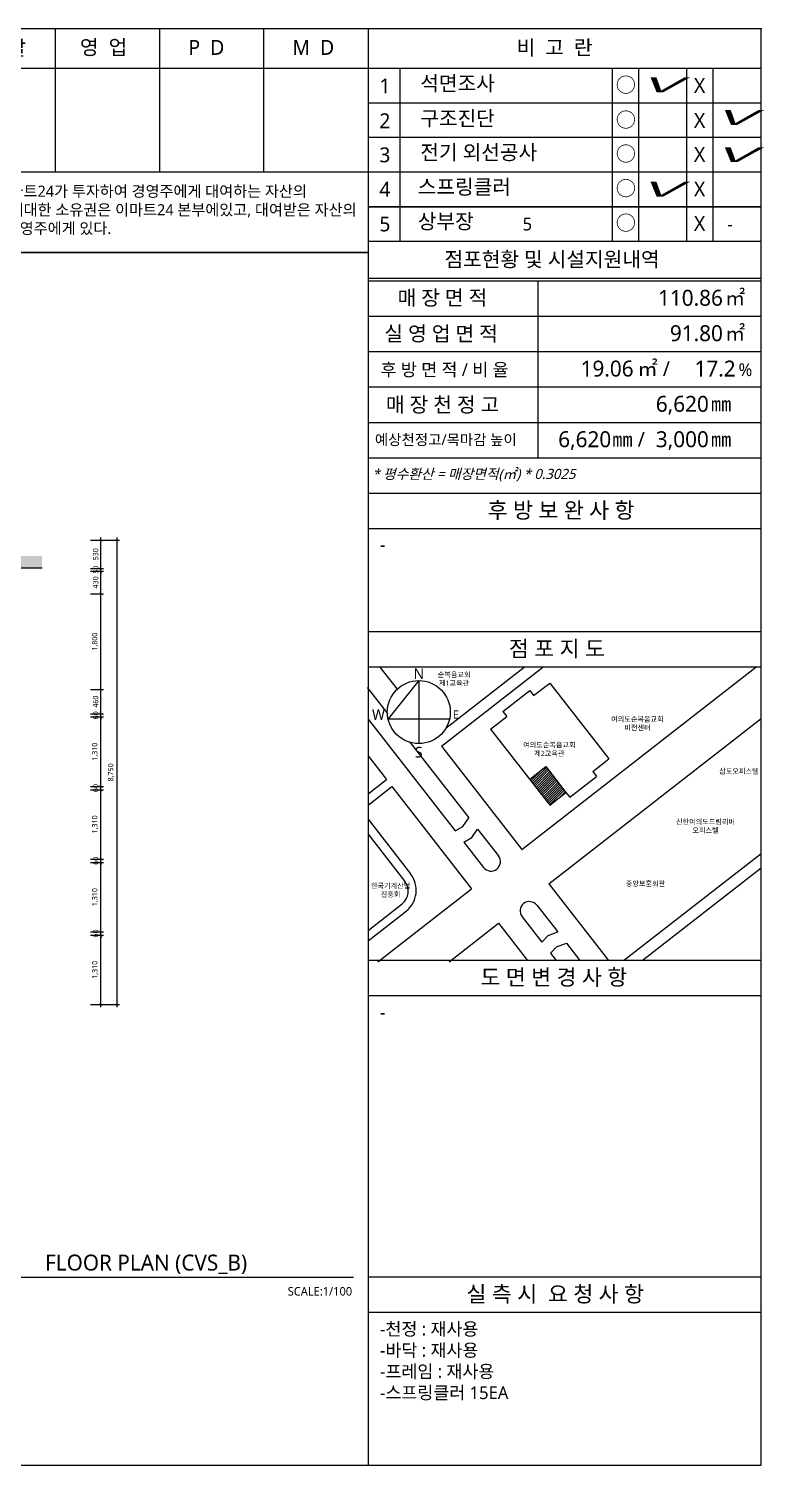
# Model space of a CAD drawing. Header units: millimetres. Extents: x 549809 to 590893, y -72589 to -33182.
# Drawn here: x 577029 to 590893, y -72589 to -45519 of the extents above; entities that cross this region are included whole.
import ezdxf
from ezdxf.enums import TextEntityAlignment as Align

# ---------------------------------------------------------------- set-up
doc = ezdxf.new("R2010")
doc.units = ezdxf.units.MM
for name, color, linetype in [('DIM', 7, 'Continuous'), ('HATCH', 6, 'Continuous'), ('layout', 2, 'Continuous'), ('SHEET', 6, 'Continuous'), ('text', 7, 'Continuous'), ('WALL', 2, 'Continuous')]:
    doc.layers.add(name, color=color, linetype=linetype)
doc.styles.add('맑은고딕', font='malgun.ttf')
doc.dimstyles.new('DIM_기본(50)', dxfattribs={"dimscale": 50, "dimtxt": 2, "dimasz": 1, "dimexe": 1, "dimexo": 2, "dimgap": 1, "dimtad": 1, "dimtoh": 1, "dimdec": 0, "dimzin": 0, "dimdsep": 46, "dimlunit": 6, "dimtxsty": '맑은고딕', "dimblk": 'ARCHTICK', "dimcen": 1, "dimdle": 1, "dimclrd": 1, "dimclre": 1, "dimclrt": 7, "dimadec": 0, "dimazin": 0, "dimtfac": 1, "dimtdec": 0, "dimtix": 1, "dimtmove": 2, "dimatfit": 3, "dimldrblk": 'ARCHTICK', "dimfxl": 1, "dimtolj": 1, "dimtzin": 0, "dimlwd": -1, "dimlwe": -1, "dimarcsym": 0})

# ---------------------------------------------------------------- blocks, each defined once
blk = doc.blocks.new('도면FORM(50)_1')
at = {"layer": 'layout', "color": 7}
for p, q in [((232575, -90412), (232285, -90772)), ((232575, -90412), (232575, -91006)), ((232285, -90772), (232865, -90772))]:
    blk.add_line(p, q, dxfattribs=at)
blk.add_circle((232575, -90709), 297, dxfattribs=at)
at = {"layer": 'SHEET', "color": 7}
for p, q in [((235800, -84271), (215289, -84271)), ((221096, -84271), (221096, -84867)), ((221863, -84271), (221863, -84867)), ((222719, -84271), (222719, -84867)), ((223696, -84271), (223696, -84867)), ((227900, -84271), (227900, -85796)), ((228168, -84271), (228168, -85623)), ((229150, -85623), (229150, -84271)), ((230133, -85623), (230133, -84271)), ((231115, -85623), (231115, -84271)), ((232097, -84271), (232097, -97806)), ((235800, -84646), (228168, -84646)), ((232397, -84646), (232397, -86274)), ((227900, -84867), (215289, -84867)), ((215558, -84867), (215558, -86379)), ((216891, -84867), (216891, -86379)), ((217391, -84867), (217391, -86379)), ((217659, -84867), (217659, -86379)), ((218993, -84867), (218993, -86379)), ((218993, -84867), (218993, -86379)), ((219493, -84867), (219493, -86379)), ((219761, -84867), (219761, -86379)), ((221095, -84867), (221095, -86379)), ((221095, -84867), (221095, -86379)), ((221595, -84867), (221595, -86379)), ((221863, -84867), (221863, -86379)), ((223196, -84867), (223196, -86379)), ((223196, -84867), (223196, -86379)), ((223696, -84867), (223696, -86379)), ((223965, -84867), (223965, -86379)), ((225298, -84867), (225298, -86379)), ((225298, -84867), (225298, -86379)), ((225798, -84867), (225798, -86379)), ((226067, -84867), (226067, -86379)), ((227400, -84867), (227400, -86379)), ((227400, -84867), (227400, -86379)), ((227900, -84867), (227900, -86379)), ((235800, -84971), (232097, -84971)), ((215558, -85262), (217391, -85262)), ((217659, -85262), (219493, -85262)), ((219761, -85262), (220595, -85262)), ((219761, -85262), (221595, -85262)), ((221863, -85262), (223696, -85262)), ((221863, -85262), (223696, -85262)), ((223965, -85262), (225798, -85262)), ((223965, -85262), (225798, -85262)), ((226067, -85262), (227900, -85262)), ((226067, -85262), (227900, -85262)), ((235800, -85297), (232097, -85297)), ((215558, -85623), (217391, -85623)), ((217659, -85623), (219493, -85623)), ((219761, -85623), (220595, -85623)), ((219761, -85623), (221595, -85623)), ((221863, -85623), (223696, -85623)), ((221863, -85623), (223696, -85623)), ((223965, -85623), (225798, -85623)), ((223965, -85623), (225798, -85623)), ((226067, -85623), (227900, -85623)), ((226067, -85623), (227900, -85623)), ((232097, -85623), (227900, -85623)), ((235800, -85623), (232097, -85623)), ((235800, -85623), (232097, -85623)), ((215558, -86001), (217391, -86001)), ((217659, -86001), (219493, -86001)), ((219761, -86001), (220595, -86001)), ((219761, -86001), (221595, -86001)), ((221863, -86001), (223696, -86001)), ((221863, -86001), (223696, -86001)), ((223965, -86001), (225798, -86001)), ((223965, -86001), (225798, -86001)), ((225798, -86001), (227900, -86001)), ((225798, -86001), (227900, -86001)), ((235800, -85949), (232097, -85949)), ((235800, -85949), (232097, -85949)), ((235800, -86274), (232097, -86274)), ((215289, -86379), (232097, -86379)), ((216891, -86379), (216891, -87392)), ((232097, -86379), (227900, -86379)), ((235800, -86624), (232097, -86624)), ((235800, -86649), (232097, -86649)), ((233698, -86649), (233698, -88316)), ((235800, -86983), (232097, -86983)), ((216891, -87392), (215289, -87392)), ((235800, -87316), (232097, -87316)), ((235800, -87649), (232097, -87649)), ((235800, -87983), (232097, -87983)), ((235800, -88316), (232097, -88316)), ((235800, -88649), (232097, -88649)), ((235800, -88983), (232097, -88983)), ((235800, -89953), (232097, -89953)), ((235800, -90286), (232097, -90286)), ((235800, -93049), (232097, -93049)), ((235800, -93382), (232097, -93382)), ((235800, -96034), (232097, -96034)), ((235800, -96367), (232097, -96367))]:
    blk.add_line(p, q, dxfattribs=at)
at = {"layer": 'SHEET', "color": 7, "lineweight": 30}
for p, q in [((215289, -84271), (215289, -97806)), ((235800, -97806), (235800, -84271)), ((234400, -86274), (234400, -84646)), ((234650, -86274), (234650, -84646)), ((235100, -86274), (235100, -84646)), ((235350, -86274), (235350, -84646)), ((232097, -85949), (235800, -85949)), ((215289, -97806), (235800, -97806))]:
    blk.add_line(p, q, dxfattribs=at)
at = {"layer": 'SHEET', "color": 7}
blk.add_lwpolyline([(218399, -84283), (221084, -84283), (221084, -84855), (218399, -84855)], close=True, dxfattribs=at)
at = {"layer": 'SHEET', "color": 7, "style": '맑은고딕'}
for s, height, p in [('SCALE', 80, (222796, -84413)), ('NOTE', 80, (223770, -84414)), ('개  발', 140, (228427, -84521)), ('영  업', 140, (229381, -84515)), ('P  D', 140, (230404, -84517)), ('M  D', 140, (231384, -84517)), ('비  고  란', 140, (233496, -84518)), ('확인일', 100, (221273, -84619)), ('○', 140, (234431, -84870)), ('1', 140, (232203, -84880)), ('X', 140, (235168, -84876)), ('워크인쿨러', 108.3, (215819, -85051)), ('곤도라', 108.3, (220192, -85034)), ('냉난방기', 108.3, (222221, -85090)), ('행사평대', 108.3, (224329, -85093)), ('카운터 가구 일체', 108.3, (226163, -85035)), ('냉동평대', 108.3, (218024, -85126)), ('(중앙, 엔드, 창문형, 카운터)', 75, (219787, -85187)), ('(PC장/BC장 포함, 1set)', 75, (226209, -85187)), ('2', 140, (232203, -85208)), ('○', 140, (234431, -85199)), ('X', 140, (235168, -85205)), ('오픈 쇼케이스', 108.3, (215747, -85429)), ('냉동콤비', 108.3, (218038, -85483)), ('차별화장', 108.3, (220125, -85448)), ('온장고', 108.3, (222299, -85487)), ('CCTV', 108.3, (224457, -85500)), ('시식대 일체', 108.3, (226340, -85425)), ('3', 140, (232203, -85529)), ('○', 140, (234431, -85519)), ('X', 140, (235168, -85525)), ('(주류, 수입과자)', 75, (220034, -85567)), ('(시식테이블  포함, 1set)', 75, (226186, -85565)), ('엔드형 쇼케이스', 108.3, (217771, -85861)), ('경량렉', 108.3, (220195, -85867)), ('온수기', 108.3, (222303, -85852)), ('싱크대', 108.3, (224395, -85802)), ('카운터 의자', 108.3, (226348, -85869)), ('4', 140, (232203, -85854)), ('○', 140, (234431, -85845)), ('X', 140, (235168, -85851)), ('(백룸형)', 75, (224436, -85954)), ('5', 140, (232203, -86180)), ('○', 140, (234431, -86170)), ('X', 140, (235168, -86176)), ('RIF + RIC', 108.3, (215905, -86239)), ('컵아이스 냉동고', 108.3, (217785, -86210)), ('WIC 내부 후방렉', 108.3, (219865, -86245)), ('전자레인지', 108.3, (222163, -86239)), ('사다리', 108.3, (224417, -86250)), ('포스', 108.3, (226568, -86239)), ('점포현황 및 시설지원내역', 140, (232817, -86513)), ('매 장 면 적', 140, (232375, -86876)), ('㎡', 140, (235461, -86876)), ('실 영 업 면 적', 140, (232251, -87213)), ('㎡', 140, (235461, -87210)), ('후 방 면 적 / 비 율', 120, (232215, -87543)), ('㎡ /', 140, (234636, -87543)), ('%%%', 120, (235588, -87543)), ('매 장 천 정 고', 140, (232265, -87883)), ('㎜', 140, (235329, -87876)), ('예상천정고/목마감 높이', 100, (232161, -88193)), ('㎜ /', 140, (234399, -88210)), ('㎜', 140, (235329, -88210)), ('후 방 보 완 사 항 ', 150, (233224, -88882)), ('점 포 지 도', 150, (233424, -90186)), ('도 면 변 경 사 항', 150, (233156, -93282)), ('실 측 시  요 청 사 항', 150, (233024, -96267))]:
    blk.add_text(s, height=height, dxfattribs=at).set_placement(p)
at = {"layer": 'SHEET', "color": 7, "attachment_point": 1, "style": '맑은고딕'}
for s, width, insert, char_height in [('확\\P\\P인\\P\\P란', 228.81, (227983, -84616), 91.7), ('(사양)', 1711.86, (216063, -85116), 75), ('기\\P\\P타\\P\\P장\\P\\P비', 228.81, (221686, -85110), 91.7), ('기\\P\\P타\\P\\P장\\P\\P비', 228.81, (223788, -85110), 91.7), ('냉\\P\\P장\\P\\P비', 228.81, (215371, -85260), 91.7), ('냉\\P\\P장\\P\\P비', 228.81, (217473, -85260), 91.7), ('곤\\P\\P도\\P\\P라', 228.81, (219575, -85260), 91.7), ('가\\P\\P구', 228.81, (225882, -85207), 91.7), ('(자수)', 1711.86, (216093, -85480), 75), ('아이스크림 케이스', 1711.86, (215614, -85679), 108.3), ('(1600, 1100)', 1711.86, (215906, -85855), 75), ('전\\P산', 228.81, (225882, -86042), 91.7)]:
    blk.add_mtext_dynamic_manual_height_columns(s, width=width, gutter_width=4168, heights=[0], dxfattribs=dict(at, insert=insert, char_height=char_height))
at = {"layer": 'SHEET', "color": 10, "char_height": 140, "attachment_point": 1, "style": '맑은고딕'}
for s, insert in [('\\pxi-11.785714,l12.785714,t12.785714;석면조사', (232449, -84716)), ('\\pxi-11.785714,l12.785714,t12.785714;구조진단', (232449, -85045)), ('\\pxi-11.785714,l12.785714,t12.785714;전기 외선공사', (232449, -85365)), ('\\pxi-9.82143,l10.65476,t10.65476;스프링클러', (232449, -85691)), ('\\pxi-9.82143,l10.65476,t10.65476;상부장', (232449, -86016))]:
    blk.add_mtext(s, dxfattribs=dict(at, insert=insert))
at = {"layer": 'SHEET', "color": 7, "attachment_point": 1, "style": '맑은고딕'}
for s, insert, char_height, width in [('본 내역은 이마트24가 투자하여 경영주에게 대여하는 자산의 목록이며, 이에대한 소유권은 이마트24 본부에있고, 대여받은 자산의 관리책임은 경영주에게 있다.', (227988, -85749), 105, 4116.12), ('{\\fMalgun Gothic|b0|i1|c129|p50;* 평수환산 = 매장면적(㎡) * 0.3025}', (232138, -88418), 95, 16650.7)]:
    blk.add_mtext(s, dxfattribs=dict(at, insert=insert, char_height=char_height, width=width))
at = {"layer": 'text', "style": '맑은고딕'}
for s, height, p in [('N', 100, (232576, -90348)), ('W', 100, (232195, -90734)), ('E', 80, (232924, -90732)), ('S', 100, (232575, -91087))]:
    blk.add_text(s, height=height, dxfattribs=at).set_placement(p, align=Align.MIDDLE)
blk = doc.blocks.new('_ArchTick')
at = {"color": 0, "linetype": 'ByBlock', "const_width": 0.15}
blk.add_lwpolyline([(-0.5, -0.5), (0.5, 0.5)], dxfattribs=at)
blk = doc.blocks.new('*D400')
at = {"layer": 'Defpoints', "color": 0, "transparency": 16777216}
for p in [(578091, -62598), (578391, -62598), (578091, -63908)]:
    blk.add_point(p, dxfattribs=at)
at = {"layer": 'DIM', "color": 1, "transparency": 16777216}
for p, q in [((578191, -62598), (578441, -62598)), ((578391, -63958), (578391, -62548)), ((578191, -63908), (578441, -63908))]:
    blk.add_line(p, q, dxfattribs=at)
at = {"layer": 'DIM', "color": 1, "transparency": 16777216, "xscale": 50, "yscale": 50, "zscale": 50}
for p, rotation in [((578391, -62598), 90), ((578391, -63908), 270)]:
    blk.add_blockref('_ArchTick', p, dxfattribs=dict(at, rotation=rotation))
at = {"layer": 'DIM', "color": 7, "transparency": 16777216, "insert": (578281, -63253), "char_height": 100, "attachment_point": 5, "rotation": 90, "style": '맑은고딕'}
blk.add_mtext('\\A1;1,310', dxfattribs=at)
blk = doc.blocks.new('*D401')
at = {"layer": 'Defpoints', "color": 0, "transparency": 16777216}
for p in [(578091, -62538), (578091, -62598), (578391, -62538)]:
    blk.add_point(p, dxfattribs=at)
at = {"layer": 'DIM', "color": 1, "transparency": 16777216}
for p, q in [((578391, -62538), (578391, -62488)), ((578191, -62538), (578441, -62538)), ((578191, -62598), (578441, -62598)), ((578391, -62598), (578391, -62538)), ((578391, -62598), (578391, -62648))]:
    blk.add_line(p, q, dxfattribs=at)
at = {"layer": 'DIM', "color": 1, "transparency": 16777216, "xscale": 50, "yscale": 50, "zscale": 50}
for p, rotation in [((578391, -62538), 270), ((578391, -62598), 90)]:
    blk.add_blockref('_ArchTick', p, dxfattribs=dict(at, rotation=rotation))
at = {"layer": 'DIM', "color": 7, "transparency": 16777216, "insert": (578290, -62568), "char_height": 100, "attachment_point": 5, "rotation": 90, "style": '맑은고딕'}
blk.add_mtext('\\A1;60', dxfattribs=at)
blk = doc.blocks.new('*D402')
at = {"layer": 'Defpoints', "color": 0, "transparency": 16777216}
for p in [(578091, -61228), (578391, -61228), (578091, -62538)]:
    blk.add_point(p, dxfattribs=at)
at = {"layer": 'DIM', "color": 1, "transparency": 16777216}
for p, q in [((578391, -62588), (578391, -61178)), ((578191, -61228), (578441, -61228)), ((578191, -62538), (578441, -62538))]:
    blk.add_line(p, q, dxfattribs=at)
at = {"layer": 'DIM', "color": 1, "transparency": 16777216, "xscale": 50, "yscale": 50, "zscale": 50}
for p, rotation in [((578391, -61228), 90), ((578391, -62538), 270)]:
    blk.add_blockref('_ArchTick', p, dxfattribs=dict(at, rotation=rotation))
at = {"layer": 'DIM', "color": 7, "transparency": 16777216, "insert": (578281, -61883), "char_height": 100, "attachment_point": 5, "rotation": 90, "style": '맑은고딕'}
blk.add_mtext('\\A1;1,310', dxfattribs=at)
blk = doc.blocks.new('*D403')
at = {"layer": 'Defpoints', "color": 0, "transparency": 16777216}
for p in [(578091, -61168), (578391, -61168), (578091, -61228)]:
    blk.add_point(p, dxfattribs=at)
at = {"layer": 'DIM', "color": 1, "transparency": 16777216}
for p, q in [((578191, -61168), (578441, -61168)), ((578391, -61168), (578391, -61118)), ((578391, -61228), (578391, -61168)), ((578191, -61228), (578441, -61228)), ((578391, -61228), (578391, -61278))]:
    blk.add_line(p, q, dxfattribs=at)
at = {"layer": 'DIM', "color": 1, "transparency": 16777216, "xscale": 50, "yscale": 50, "zscale": 50}
for p, rotation in [((578391, -61168), 270), ((578391, -61228), 90)]:
    blk.add_blockref('_ArchTick', p, dxfattribs=dict(at, rotation=rotation))
at = {"layer": 'DIM', "color": 7, "transparency": 16777216, "insert": (578290, -61198), "char_height": 100, "attachment_point": 5, "rotation": 90, "style": '맑은고딕'}
blk.add_mtext('\\A1;60', dxfattribs=at)
blk = doc.blocks.new('*D404')
at = {"layer": 'Defpoints', "color": 0, "transparency": 16777216}
for p in [(578091, -59858), (578391, -59858), (578091, -61168)]:
    blk.add_point(p, dxfattribs=at)
at = {"layer": 'DIM', "color": 1, "transparency": 16777216}
for p, q in [((578391, -61218), (578391, -59808)), ((578191, -59858), (578441, -59858)), ((578191, -61168), (578441, -61168))]:
    blk.add_line(p, q, dxfattribs=at)
at = {"layer": 'DIM', "color": 1, "transparency": 16777216, "xscale": 50, "yscale": 50, "zscale": 50}
for p, rotation in [((578391, -59858), 90), ((578391, -61168), 270)]:
    blk.add_blockref('_ArchTick', p, dxfattribs=dict(at, rotation=rotation))
at = {"layer": 'DIM', "color": 7, "transparency": 16777216, "insert": (578281, -60513), "char_height": 100, "attachment_point": 5, "rotation": 90, "style": '맑은고딕'}
blk.add_mtext('\\A1;1,310', dxfattribs=at)
blk = doc.blocks.new('*D405')
at = {"layer": 'Defpoints', "color": 0, "transparency": 16777216}
for p in [(578091, -59798), (578391, -59798), (578091, -59858)]:
    blk.add_point(p, dxfattribs=at)
at = {"layer": 'DIM', "color": 1, "transparency": 16777216}
for p, q in [((578191, -59798), (578441, -59798)), ((578391, -59798), (578391, -59748)), ((578391, -59858), (578391, -59798)), ((578191, -59858), (578441, -59858)), ((578391, -59858), (578391, -59908))]:
    blk.add_line(p, q, dxfattribs=at)
at = {"layer": 'DIM', "color": 1, "transparency": 16777216, "xscale": 50, "yscale": 50, "zscale": 50}
for p, rotation in [((578391, -59798), 270), ((578391, -59858), 90)]:
    blk.add_blockref('_ArchTick', p, dxfattribs=dict(at, rotation=rotation))
at = {"layer": 'DIM', "color": 7, "transparency": 16777216, "insert": (578290, -59828), "char_height": 100, "attachment_point": 5, "rotation": 90, "style": '맑은고딕'}
blk.add_mtext('\\A1;60', dxfattribs=at)
blk = doc.blocks.new('*D406')
at = {"layer": 'Defpoints', "color": 0, "transparency": 16777216}
for p in [(578091, -58488), (578391, -58488), (578091, -59798)]:
    blk.add_point(p, dxfattribs=at)
at = {"layer": 'DIM', "color": 1, "transparency": 16777216}
for p, q in [((578391, -59848), (578391, -58438)), ((578191, -58488), (578441, -58488)), ((578191, -59798), (578441, -59798))]:
    blk.add_line(p, q, dxfattribs=at)
at = {"layer": 'DIM', "color": 1, "transparency": 16777216, "xscale": 50, "yscale": 50, "zscale": 50}
for p, rotation in [((578391, -58488), 90), ((578391, -59798), 270)]:
    blk.add_blockref('_ArchTick', p, dxfattribs=dict(at, rotation=rotation))
at = {"layer": 'DIM', "color": 7, "transparency": 16777216, "insert": (578281, -59143), "char_height": 100, "attachment_point": 5, "rotation": 90, "style": '맑은고딕'}
blk.add_mtext('\\A1;1,310', dxfattribs=at)
blk = doc.blocks.new('*D407')
at = {"layer": 'Defpoints', "color": 0, "transparency": 16777216}
for p in [(578091, -58428), (578391, -58428), (578091, -58488)]:
    blk.add_point(p, dxfattribs=at)
at = {"layer": 'DIM', "color": 1, "transparency": 16777216}
for p, q in [((578191, -58428), (578441, -58428)), ((578391, -58428), (578391, -58378)), ((578391, -58488), (578391, -58428)), ((578191, -58488), (578441, -58488)), ((578391, -58488), (578391, -58538))]:
    blk.add_line(p, q, dxfattribs=at)
at = {"layer": 'DIM', "color": 1, "transparency": 16777216, "xscale": 50, "yscale": 50, "zscale": 50}
for p, rotation in [((578391, -58428), 270), ((578391, -58488), 90)]:
    blk.add_blockref('_ArchTick', p, dxfattribs=dict(at, rotation=rotation))
at = {"layer": 'DIM', "color": 7, "transparency": 16777216, "insert": (578290, -58458), "char_height": 100, "attachment_point": 5, "rotation": 90, "style": '맑은고딕'}
blk.add_mtext('\\A1;60', dxfattribs=at)
blk = doc.blocks.new('*D408')
at = {"layer": 'Defpoints', "color": 0, "transparency": 16777216}
for p in [(578091, -57968), (578391, -57968), (578091, -58428)]:
    blk.add_point(p, dxfattribs=at)
at = {"layer": 'DIM', "color": 1, "transparency": 16777216}
for p, q in [((578391, -58478), (578391, -57918)), ((578191, -57968), (578441, -57968)), ((578191, -58428), (578441, -58428))]:
    blk.add_line(p, q, dxfattribs=at)
at = {"layer": 'DIM', "color": 1, "transparency": 16777216, "xscale": 50, "yscale": 50, "zscale": 50}
for p, rotation in [((578391, -57968), 90), ((578391, -58428), 270)]:
    blk.add_blockref('_ArchTick', p, dxfattribs=dict(at, rotation=rotation))
at = {"layer": 'DIM', "color": 7, "transparency": 16777216, "insert": (578290, -58198), "char_height": 100, "attachment_point": 5, "rotation": 90, "style": '맑은고딕'}
blk.add_mtext('\\A1;460', dxfattribs=at)
blk = doc.blocks.new('*D409')
at = {"layer": 'Defpoints', "color": 0, "transparency": 16777216}
for p in [(578091, -56168), (578391, -56168), (578091, -57968)]:
    blk.add_point(p, dxfattribs=at)
at = {"layer": 'DIM', "color": 1, "transparency": 16777216}
for p, q in [((578191, -56168), (578441, -56168)), ((578391, -58018), (578391, -56118)), ((578191, -57968), (578441, -57968))]:
    blk.add_line(p, q, dxfattribs=at)
at = {"layer": 'DIM', "color": 1, "transparency": 16777216, "xscale": 50, "yscale": 50, "zscale": 50}
for p, rotation in [((578391, -56168), 90), ((578391, -57968), 270)]:
    blk.add_blockref('_ArchTick', p, dxfattribs=dict(at, rotation=rotation))
at = {"layer": 'DIM', "color": 7, "transparency": 16777216, "insert": (578281, -57068), "char_height": 100, "attachment_point": 5, "rotation": 90, "style": '맑은고딕'}
blk.add_mtext('\\A1;1,800', dxfattribs=at)
blk = doc.blocks.new('*D410')
at = {"layer": 'Defpoints', "color": 0, "transparency": 16777216}
for p in [(578091, -55738), (578391, -55738), (578091, -56168)]:
    blk.add_point(p, dxfattribs=at)
at = {"layer": 'DIM', "color": 1, "transparency": 16777216}
for p, q in [((578191, -55738), (578441, -55738)), ((578391, -56218), (578391, -55688)), ((578191, -56168), (578441, -56168))]:
    blk.add_line(p, q, dxfattribs=at)
at = {"layer": 'DIM', "color": 1, "transparency": 16777216, "xscale": 50, "yscale": 50, "zscale": 50}
for p, rotation in [((578391, -55738), 90), ((578391, -56168), 270)]:
    blk.add_blockref('_ArchTick', p, dxfattribs=dict(at, rotation=rotation))
at = {"layer": 'DIM', "color": 7, "transparency": 16777216, "insert": (578290, -55953), "char_height": 100, "attachment_point": 5, "rotation": 90, "style": '맑은고딕'}
blk.add_mtext('\\A1;430', dxfattribs=at)
blk = doc.blocks.new('*D411')
at = {"layer": 'Defpoints', "color": 0, "transparency": 16777216}
for p in [(578091, -55688), (578091, -55738), (578391, -55688)]:
    blk.add_point(p, dxfattribs=at)
at = {"layer": 'DIM', "color": 1, "transparency": 16777216}
for p, q in [((578191, -55688), (578441, -55688)), ((578191, -55738), (578441, -55738)), ((578391, -55688), (578391, -55638)), ((578391, -55738), (578391, -55688)), ((578391, -55738), (578391, -55788))]:
    blk.add_line(p, q, dxfattribs=at)
at = {"layer": 'DIM', "color": 1, "transparency": 16777216, "xscale": 50, "yscale": 50, "zscale": 50}
for p, rotation in [((578391, -55688), 270), ((578391, -55738), 90)]:
    blk.add_blockref('_ArchTick', p, dxfattribs=dict(at, rotation=rotation))
at = {"layer": 'DIM', "color": 7, "transparency": 16777216, "insert": (578290, -55713), "char_height": 100, "attachment_point": 5, "rotation": 90, "style": '맑은고딕'}
blk.add_mtext('\\A1;50', dxfattribs=at)
blk = doc.blocks.new('*D412')
at = {"layer": 'Defpoints', "color": 0, "transparency": 16777216}
for p in [(578091, -55158), (578391, -55158), (578091, -55688)]:
    blk.add_point(p, dxfattribs=at)
at = {"layer": 'DIM', "color": 1, "transparency": 16777216}
for p, q in [((578191, -55158), (578441, -55158)), ((578391, -55738), (578391, -55108)), ((578191, -55688), (578441, -55688))]:
    blk.add_line(p, q, dxfattribs=at)
at = {"layer": 'DIM', "color": 1, "transparency": 16777216, "xscale": 50, "yscale": 50, "zscale": 50}
for p, rotation in [((578391, -55158), 90), ((578391, -55688), 270)]:
    blk.add_blockref('_ArchTick', p, dxfattribs=dict(at, rotation=rotation))
at = {"layer": 'DIM', "color": 7, "transparency": 16777216, "insert": (578290, -55423), "char_height": 100, "attachment_point": 5, "rotation": 90, "style": '맑은고딕'}
blk.add_mtext('\\A1;530', dxfattribs=at)
blk = doc.blocks.new('*D413')
at = {"layer": 'Defpoints', "color": 0, "transparency": 16777216}
for p in [(578091, -55158), (578091, -63908), (578691, -63908)]:
    blk.add_point(p, dxfattribs=at)
at = {"layer": 'DIM', "color": 1, "transparency": 16777216}
for p, q in [((578191, -55158), (578741, -55158)), ((578691, -55108), (578691, -63958)), ((578191, -63908), (578741, -63908))]:
    blk.add_line(p, q, dxfattribs=at)
at = {"layer": 'DIM', "color": 1, "transparency": 16777216, "xscale": 50, "yscale": 50, "zscale": 50}
for p, rotation in [((578691, -55158), 90), ((578691, -63908), 270)]:
    blk.add_blockref('_ArchTick', p, dxfattribs=dict(at, rotation=rotation))
at = {"layer": 'DIM', "color": 7, "transparency": 16777216, "insert": (578581, -59533), "char_height": 100, "attachment_point": 5, "rotation": 90, "style": '맑은고딕'}
blk.add_mtext('\\A1;8,750', dxfattribs=at)

msp = doc.modelspace()

# ---------------------------------------------------------------- hatches: boundary and pattern name
at = {"layer": 'HATCH'}
h = msp.add_hatch(dxfattribs=at)
h.set_pattern_fill('ANSI33', color=8, scale=25)
h.set_pattern_definition([(45, (27613.27, 10827.93), (-112.2532, 112.2532), []), (45, (27725.52, 10827.93), (-112.2532, 112.2532), [79.375, -39.6875])])
h.paths.add_polyline_path([(568486.2, -55557.8), (568486.2, -55097.8), (562381.2, -55097.8), (562381.2, -55767.8), (562621.2, -55767.8), (562621.2, -55557.8)])
h.paths.add_polyline_path([(573336.2, -55457.8), (573336.2, -54207.8), (573106.2, -54207.8), (573106.2, -55157.8), (573066.2, -55157.8), (573066.2, -55687.8), (573091.2, -55687.8), (573091.2, -55677.8), (573241.2, -55677.8), (573241.2, -55687.8), (575491.2, -55687.8), (575491.2, -55677.8), (577281.2, -55677.8), (577281.2, -55457.8)])
h.paths.add_polyline_path([(558581.2, -55767.8), (558581.2, -55637.8), (559981.2, -55637.8), (559981.2, -55767.8), (561321.2, -55767.8), (561321.2, -55097.8), (558256.2, -55097.8), (558256.2, -55767.8)])
at = {"layer": 'layout'}
h = msp.add_hatch(dxfattribs=at)
h.set_pattern_fill('ANSI31', color=40, scale=10)
h.set_pattern_definition([(45, (18738.615, 10827.93), (-22.4506403, 22.4506403), [])])
h.paths.add_polyline_path([(586849, -60147.4), (587155.5, -59908.5), (586777.8, -59423.7), (586471.2, -59662.6)])

# ---------------------------------------------------------------- linework, layer by layer
at = {"layer": 'layout', "color": 7}
for p, q in [((583648.9, -57549.4), (583972.3, -57964.5)), ((584808.6, -59037.6), (586718.4, -57549.4)), ((584890.8, -58700.4), (586367.8, -57549.4)), ((586325.9, -60984.7), (590734.2, -57549.4)), ((586545.8, -58085.8), (586849.7, -57849)), ((586849.7, -57849), (587963.8, -59278.7)), ((583408.1, -57932), (583788.1, -58419.7)), ((585967.2, -58383.5), (586471.6, -57990.5)), ((586471.6, -57990.5), (586545.8, -58085.8)), ((585967.2, -58383.5), (586041.5, -58478.8)), ((583424.6, -58529.3), (585066.3, -60636)), ((585734.9, -58717.8), (586041.5, -58478.8)), ((585734.9, -58717.8), (586849, -60147.4)), ((586832.3, -61634.6), (590831.6, -58518.1)), ((584212.5, -58964.3), (585324.8, -60391.7)), ((583424.6, -59219.7), (583770.9, -59664.1)), ((584808.6, -59037.6), (586325.9, -60984.7)), ((587659.9, -59515.5), (587963.8, -59278.7)), ((587659.9, -59515.5), (587731.9, -59607.9)), ((583424.6, -59933.9), (583770.9, -59664.1)), ((583424.6, -60147.4), (583874.4, -59796.9)), ((583874.4, -59796.9), (585376.5, -61724.5)), ((587227.6, -60000.9), (587731.9, -59607.9)), ((586849, -60147.4), (587155.5, -59908.5)), ((587155.5, -59908.5), (587227.6, -60000.9)), ((583424.6, -60415.3), (584227, -61445)), ((585066.3, -60636), (585211.6, -60553.6)), ((585211.6, -60553.6), (585324.8, -60391.7)), ((585379.3, -60758.9), (585488.9, -60602.2)), ((585488.9, -60602.2), (585881.7, -61106.3)), ((583424.6, -60695.6), (584119.6, -61587.4)), ((585228.7, -60844.4), (585379.3, -60758.9)), ((585228.7, -60844.4), (585602.4, -61324)), ((588242.2, -63079.2), (590831.6, -61061.4)), ((588589.7, -63079.2), (590831.6, -61332.2)), ((586832.3, -61634.6), (587958.1, -63079.2)), ((583611.1, -63100.2), (585376.5, -61724.5)), ((583424.6, -62509.4), (584067.4, -62008.5)), ((583424.6, -62704.1), (584139.9, -62146.7)), ((586326.5, -62253.2), (586700.3, -62732.8)), ((586605.8, -62035.5), (586998.7, -62539.7)), ((584951.5, -63100.2), (585882.9, -62374.4)), ((585882.9, -62374.4), (586432.2, -63079.2)), ((586700.3, -62732.8), (586820, -62607.6)), ((586820, -62607.6), (586998.7, -62539.7)), ((586978.1, -62820.4), (587162.7, -62750.2)), ((587162.7, -62750.2), (587419.1, -63079.2)), ((586862.6, -62941.1), (586978.1, -62820.4)), ((586862.6, -62941.1), (586970.2, -63079.2))]:
    msp.add_line(p, q, dxfattribs=at)
msp.add_lwpolyline([(586471.2, -59662.6), (586777.8, -59423.7), (587155.5, -59908.5)], dxfattribs=at)
for centre, radius, start, end in [((585742.1, -61215.1), 177.1, 217.92788, 37.92788), ((583832.6, -61752.3), 500, 307.92788, 37.92788), ((583883, -61771.8), 300, 307.92788, 37.92788), ((586466.2, -62144.4), 177.1, 37.92788, 217.92788)]:
    msp.add_arc(centre, radius, start, end, dxfattribs=at)
at = {"layer": 'SHEET', "color": 3}
msp.add_line((575640.5, -69046.4), (583152.5, -69046.4), dxfattribs=at)
at = {"layer": 'SHEET', "color": 10}
msp.add_point((590831.6, -45519), dxfattribs=at)
at = {"layer": 'WALL'}
msp.add_line((575491.2, -55677.8), (577281.2, -55677.8), dxfattribs=at)

# ---------------------------------------------------------------- block references
at = {"layer": 'layout', "color": 3, "xscale": 1.999999999991999, "yscale": 1.999999999991999, "zscale": 1.999999999991999}
msp.add_blockref('도면FORM(50)_1', (119231.1, 123022.6), dxfattribs=at)

# ---------------------------------------------------------------- texts
at = {"layer": 'layout', "color": 7, "char_height": 96, "width": 1911.565, "attachment_point": 5, "style": '맑은고딕'}
for s, insert in [('순복음교회\\P제1교육관', (585045.8, -57774.2)), ('여의도순복음교회\\P비전센터', (588501.7, -58614.5)), ('여의도순복음교회\\P제2교육관', (586842.3, -59100.1)), ('삼도오피스텔', (590413.8, -59514.4)), ('신한여의도드림리버\\P오피스텔', (589785, -60548.6)), ('한국기계산업\\P진흥회', (583848.3, -61755.3)), ('중앙보훈회관', (588653.3, -61632.3))]:
    msp.add_mtext(s, dxfattribs=dict(at, insert=insert))
at = {"layer": 'SHEET', "color": 10, "style": '맑은고딕', "oblique": 35, "width": 3}
for p in [(588350.9, -46717.4), (589750.9, -47330.3), (589750.9, -48032.7), (588350.9, -48684.1)]:
    msp.add_text('Ｖ', height=280, dxfattribs=at).set_placement(p)
at = {"layer": 'SHEET', "color": 7, "style": '맑은고딕'}
for s, height, p in [('5', 240, (586515.8, -49199.5)), ('-', 240, (590298.2, -49199.5)), ('110.86', 300, (590112.5, -50589.5)), ('91.80', 300, (590112.5, -51256.2)), ('19.06', 300, (588429.4, -51922.9)), ('17.2', 300, (590352.9, -51922.9)), ('6,620', 300, (589847.6, -52587.7)), ('6,620', 300, (588007.6, -53254.4)), ('3,000', 300, (589847.6, -53254.4))]:
    msp.add_text(s, height=height, dxfattribs=at).set_placement(p, align=Align.MIDDLE_RIGHT)
for s, height, p in [('FLOOR PLAN (CVS_B)', 300, (577336.3, -68919.2)), ('SCALE:1/100', 160, (581909.8, -69390.7))]:
    msp.add_text(s, height=height, dxfattribs=at).set_placement(p)
at = {"layer": 'SHEET', "color": 7, "char_height": 240, "width": 8780.994, "attachment_point": 1, "style": '맑은고딕'}
for s, insert in [('\\pxi-7.6716,l12.786,t12.786;-', (582423.4, -55120)), ('\\pxi-7.6716,l12.786,t12.786;-', (582423.4, -63931.6)), ('\\pxi-7.6716,l12.786,t12.786;-천정 : 재사용\\P-바닥 : 재사용\\P-프레임 : 재사용\\P-스프링클러 15EA', (582423.4, -69901))]:
    msp.add_mtext(s, dxfattribs=dict(at, insert=insert))

# ---------------------------------------------------------------- dimensions: what is measured, and where the dimension line sits
at = {"layer": 'DIM'}
for base, p1, p2, picture, middle in [((578391.2, -55157.8), (578091.2, -55687.8), (578091.2, -55157.8), '*D412', (578289.6, -55422.8)), ((578691.2, -63907.8), (578091.2, -55157.8), (578091.2, -63907.8), '*D413', (578581.2, -59532.8)), ((578391.2, -55687.8), (578091.2, -55737.8), (578091.2, -55687.8), '*D411', (578289.6, -55712.8)), ((578391.2, -55737.8), (578091.2, -56167.8), (578091.2, -55737.8), '*D410', (578289.6, -55952.8)), ((578391.2, -56167.8), (578091.2, -57967.8), (578091.2, -56167.8), '*D409', (578280.9, -57067.8)), ((578391.2, -57967.8), (578091.2, -58427.8), (578091.2, -57967.8), '*D408', (578289.6, -58197.8)), ((578391.2, -58427.8), (578091.2, -58487.8), (578091.2, -58427.8), '*D407', (578289.6, -58457.8)), ((578391.2, -58487.8), (578091.2, -59797.8), (578091.2, -58487.8), '*D406', (578280.9, -59142.8)), ((578391.2, -59797.8), (578091.2, -59857.8), (578091.2, -59797.8), '*D405', (578289.6, -59827.8)), ((578391.2, -59857.8), (578091.2, -61167.8), (578091.2, -59857.8), '*D404', (578280.9, -60512.8)), ((578391.2, -61167.8), (578091.2, -61227.8), (578091.2, -61167.8), '*D403', (578289.6, -61197.8)), ((578391.2, -61227.8), (578091.2, -62537.8), (578091.2, -61227.8), '*D402', (578280.9, -61882.8)), ((578391.2, -62537.8), (578091.2, -62597.8), (578091.2, -62537.8), '*D401', (578289.6, -62567.8)), ((578391.2, -62597.8), (578091.2, -63907.8), (578091.2, -62597.8), '*D400', (578280.9, -63252.8))]:
    dim = msp.add_linear_dim(base=base, p1=p1, p2=p2, angle=90, dimstyle='DIM_기본(50)', dxfattribs=at)
    dim.commit()
    dim.dimension.update_dxf_attribs({"geometry": picture, "text_midpoint": middle})

doc.saveas('drawing.dxf')
